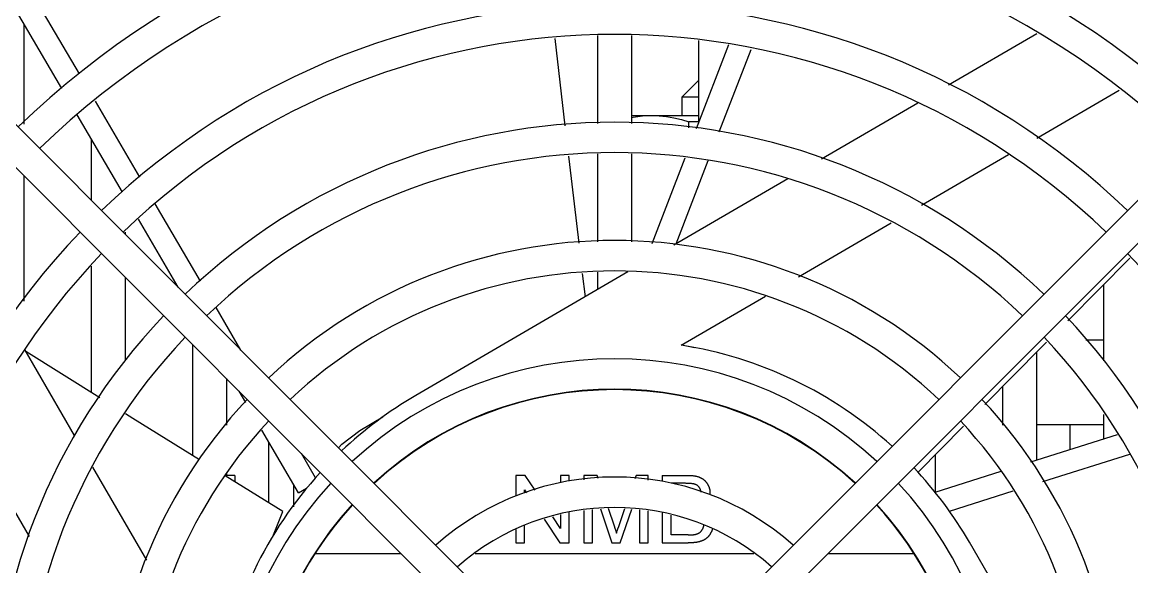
# Model space of a CAD drawing. Header units: millimetres. Extents: x -3 to 101, y -1 to 128.
# Drawn here: x 6.78 to 13.36, y 39.76 to 42.98 of the extents above; entities that cross this region are included whole.
import ezdxf

# ---------------------------------------------------------------- set-up
doc = ezdxf.new("R2010")
doc.units = ezdxf.units.MM

msp = doc.modelspace()

# ---------------------------------------------------------------- linework, layer by layer
for p, q in [((5.5102, 43.6071), (9.6465, 39.4708)), ((15.0698, 43.6071), (10.9335, 39.4708)), ((5.3829, 43.4798), (9.5193, 39.3435)), ((15.1971, 43.4798), (11.0607, 39.3435)), ((7.1181, 42.6768), (6.8549, 43.1261)), ((7.0148, 42.5896), (6.7459, 43.0483)), ((6.79, 42.9732), (6.79, 42.3796)), ((9.998, 42.3681), (9.9386, 42.8849)), ((10.19, 42.3825), (10.19, 42.9029)), ((10.39, 42.9029), (10.39, 42.3825)), ((12.7929, 42.9134), (12.2688, 42.6086)), ((10.7761, 42.3536), (10.9673, 42.8502)), ((10.79, 42.3898), (10.79, 42.8742)), ((10.9103, 42.3327), (11.0988, 42.8216)), ((10.79, 42.64), (10.69, 42.54)), ((12.7927, 42.2963), (13.2799, 42.5796)), ((7.477, 42.064), (7.2132, 42.5145)), ((10.69, 42.43), (10.69, 42.54)), ((10.69, 42.43), (10.69, 42.54)), ((10.69, 42.54), (10.79, 42.54)), ((12.0873, 42.5031), (11.5169, 42.1714)), ((7.374, 41.9766), (7.1059, 42.4341)), ((10.39, 42.43), (10.79, 42.43)), ((10.7302, 42.357), (10.7302, 42.3931)), ((10.79, 42.3931), (10.7302, 42.3931)), ((7.19, 41.9273), (7.19, 42.2906)), ((10.19, 41.6821), (10.19, 42.2025)), ((10.39, 42.2025), (10.39, 41.6821)), ((10.5138, 41.6724), (10.7087, 42.1786)), ((10.6547, 41.6701), (10.8451, 42.1635)), ((12.109, 41.8988), (12.6241, 42.1983)), ((6.79, 42.0727), (6.79, 41.3314)), ((11.3177, 42.0556), (10.6414, 41.6624)), ((7.8366, 41.45), (7.5683, 41.9081)), ((7.7044, 41.4129), (7.4678, 41.8165)), ((11.38, 41.4749), (11.9301, 41.7948)), ((7.39, 41.7387), (7.39, 41.7273)), ((12.9758, 41.2153), (13.3438, 41.5849)), ((7.19, 40.79), (7.19, 41.5387)), ((10.3687, 41.5038), (9.1116, 40.7729)), ((10.1172, 41.3576), (10.1009, 41.4951)), ((10.19, 41.3999), (10.19, 41.5021)), ((7.39, 41.4727), (7.39, 40.9786)), ((13.19, 40.9786), (13.19, 41.4305)), ((10.6838, 41.0701), (11.1849, 41.3615)), ((8.0754, 41.0419), (7.9282, 41.2935)), ((13.19, 41.1), (13.0828, 41.1)), ((7.0901, 40.536), (6.7966, 41.0407)), ((7.79, 40.4168), (7.79, 41.0727)), ((10.6883, 41.0727), (10.7634, 41.0564)), ((7.2401, 40.7587), (6.8009, 41.0333)), ((12.79, 41.0285), (12.79, 40.3899)), ((7.99, 40.8727), (7.99, 40.5968)), ((8.1043, 40.7306), (8.0647, 40.798)), ((12.59, 40.5968), (12.59, 40.826)), ((13.19, 40.5162), (13.19, 40.66)), ((12.0885, 40.3184), (12.3584, 40.5916)), ((12.79, 40.6), (13.19, 40.6)), ((12.99, 40.4531), (12.99, 40.6)), ((8.4168, 40.1972), (8.2003, 40.5667)), ((12.7568, 40.3795), (13.2707, 40.5417)), ((6.4911, 40.5051), (6.821, 39.9377)), ((8.24, 40.4989), (8.24, 40.1379)), ((8.5179, 40.2854), (8.4342, 40.4285)), ((12.19, 40.4211), (12.19, 40.2005)), ((12.828, 40.2632), (13.3439, 40.4256)), ((7.5187, 39.7988), (7.199, 40.3486)), ((12.1897, 40.2005), (12.5804, 40.3238)), ((8.3247, 40.0854), (7.9832, 40.2971)), ((7.99, 40.3082), (7.99, 40.2929)), ((8.04, 40.3), (7.99, 40.3)), ((8.04, 40.3), (8.04, 40.2619)), ((9.7053, 40.3), (9.7053, 40.1775)), ((9.7596, 40.3), (9.7053, 40.3)), ((9.8185, 40.2119), (9.7596, 40.3)), ((9.9697, 40.3), (9.9697, 40.2549)), ((10.0204, 40.3), (9.9697, 40.3)), ((10.0204, 40.265), (10.0204, 40.3)), ((10.1077, 40.3), (10.1077, 40.2731)), ((10.1874, 40.3), (10.1077, 40.3)), ((10.1937, 40.2811), (10.1874, 40.3)), ((10.4182, 40.3), (10.4109, 40.2788)), ((10.4895, 40.3), (10.4182, 40.3)), ((10.4895, 40.2715), (10.4895, 40.3)), ((10.5727, 40.3), (10.5727, 40.2638)), ((8.39, 40.1141), (8.39, 40.243)), ((8.4168, 40.1972), (8.465, 40.2234)), ((9.756, 40.1941), (9.756, 40.2143)), ((9.756, 40.2143), (9.7674, 40.1974)), ((12.274, 40.0888), (12.6516, 40.2077)), ((9.9697, 39.986), (9.9234, 40.0552)), ((9.9697, 40.0692), (9.9697, 39.986)), ((10.0204, 39.9), (10.0204, 40.0835)), ((10.1077, 40.0921), (10.1077, 39.9)), ((10.1588, 39.9), (10.1588, 40.0971)), ((10.2059, 40.1017), (10.2744, 39.9)), ((10.2522, 40.1063), (10.2871, 40.0017)), ((10.3144, 39.9981), (10.3508, 40.104)), ((10.3222, 39.9), (10.3916, 40.1)), ((10.4384, 40.0954), (10.4384, 39.9)), ((10.4895, 39.9), (10.4895, 40.0904)), ((10.5727, 40.0806), (10.5727, 39.9)), ((10.6256, 39.9472), (10.6256, 40.0646)), ((9.756, 39.9), (9.756, 40.0044)), ((9.8727, 40.0398), (9.9661, 39.9)), ((10.2871, 40.0017), (10.2914, 39.9883)), ((10.2914, 39.9883), (10.2969, 39.9712)), ((10.3059, 39.9724), (10.3098, 39.9844)), ((10.3098, 39.9844), (10.3144, 39.9981)), ((9.7053, 39.9786), (9.7053, 39.9)), ((10.2969, 39.9712), (10.3012, 39.9576)), ((10.7252, 39.9472), (10.6256, 39.9472)), ((10.7252, 39.9472), (10.7308, 39.9472)), ((9.7053, 39.9), (9.756, 39.9)), ((9.9661, 39.9), (10.0204, 39.9)), ((10.1077, 39.9), (10.1588, 39.9)), ((10.2744, 39.9), (10.3222, 39.9)), ((10.4384, 39.9), (10.4895, 39.9)), ((10.5727, 39.9), (10.7271, 39.9)), ((13.0992, 38.6896), (12.3928, 39.9045)), ((8.515, 39.8375), (9.0253, 39.8375)), ((9.4641, 39.8375), (11.1159, 39.8375)), ((11.5547, 39.8375), (12.065, 39.8375))]:
    msp.add_line(p, q)
for points in [[(10.39, 42.4181), (10.4011, 42.4204), (10.4558, 42.4276), (10.5106, 42.43)], [(10.5106, 42.43), (10.5544, 42.4284), (10.5982, 42.4238), (10.6419, 42.4163), (10.6858, 42.406), (10.7302, 42.3931)], [(10.0797, 41.6735), (10.0242, 42.1403), (10.0185, 42.1897)], [(12.485, 40.7197), (12.8213, 41.0601), (12.849, 41.088)], [(7.8307, 40.3916), (7.4345, 40.6372), (7.3924, 40.6635)], [(8.6538, 40.4635), (8.674, 40.4846), (8.7807, 40.5656), (8.9162, 40.6462)], [(10.5727, 40.3), (10.7255, 40.3), (10.7298, 40.2999), (10.734, 40.2998), (10.7381, 40.2996), (10.7421, 40.2994), (10.7459, 40.2991), (10.7497, 40.2988), (10.7533, 40.2984), (10.7568, 40.298), (10.7602, 40.2975), (10.7635, 40.297), (10.7667, 40.2965), (10.7698, 40.2959), (10.7728, 40.2952), (10.7757, 40.2945), (10.7786, 40.2938), (10.7813, 40.2931), (10.784, 40.2923), (10.7866, 40.2914), (10.7891, 40.2906), (10.7915, 40.2896), (10.7939, 40.2887), (10.7961, 40.2877)], [(10.7664, 40.247), (10.7648, 40.2475), (10.7631, 40.248), (10.7612, 40.2485), (10.7591, 40.2489), (10.757, 40.2494), (10.7546, 40.2498), (10.7521, 40.2502), (10.7494, 40.2506), (10.7465, 40.2509), (10.7433, 40.2513), (10.74, 40.2516), (10.7364, 40.2518), (10.7326, 40.2521), (10.7286, 40.2523), (10.7243, 40.2525), (10.7197, 40.2526), (10.7149, 40.2527), (10.7097, 40.2528), (10.6256, 40.2528)], [(10.7936, 40.2263), (10.7929, 40.2273), (10.7922, 40.2283), (10.7915, 40.2293), (10.7908, 40.2302), (10.7901, 40.2311), (10.7894, 40.232), (10.7886, 40.2329), (10.7878, 40.2337), (10.7871, 40.2346), (10.7862, 40.2354), (10.7854, 40.2361), (10.7846, 40.2369), (10.7837, 40.2376), (10.7829, 40.2384), (10.782, 40.2391), (10.7811, 40.2397), (10.7801, 40.2404), (10.7792, 40.241), (10.7782, 40.2416), (10.7772, 40.2422), (10.7762, 40.2428), (10.7752, 40.2434), (10.7741, 40.2439), (10.7731, 40.2444), (10.772, 40.2449), (10.7708, 40.2454), (10.7697, 40.2459), (10.7685, 40.2463), (10.7673, 40.2467), (10.7664, 40.247)], [(10.7961, 40.2877), (10.7977, 40.287), (10.7997, 40.2861), (10.8017, 40.2851), (10.8037, 40.2841), (10.8056, 40.283), (10.8074, 40.282), (10.8092, 40.2808), (10.811, 40.2797), (10.8128, 40.2785), (10.8145, 40.2774), (10.8161, 40.2761), (10.8178, 40.2749), (10.8194, 40.2736), (10.8209, 40.2723), (10.8225, 40.2709), (10.824, 40.2696), (10.8254, 40.2681), (10.8269, 40.2667), (10.8283, 40.2652), (10.829, 40.2645), (10.8296, 40.2637), (10.831, 40.2622), (10.8323, 40.2606), (10.8336, 40.259), (10.8348, 40.2573), (10.836, 40.2556), (10.8372, 40.2539), (10.8384, 40.2522), (10.8395, 40.2504)], [(10.8395, 40.2504), (10.84, 40.2495), (10.8412, 40.2475), (10.8424, 40.2455), (10.8435, 40.2434), (10.8445, 40.2414), (10.8455, 40.2394), (10.8464, 40.2374), (10.8473, 40.2354), (10.8482, 40.2334), (10.849, 40.2314), (10.8497, 40.2294), (10.8504, 40.2275), (10.851, 40.2255), (10.8516, 40.2235), (10.8522, 40.2215), (10.8527, 40.2195), (10.8532, 40.2176), (10.8536, 40.2156), (10.8539, 40.2136), (10.8543, 40.2116), (10.8546, 40.2097), (10.8548, 40.2077), (10.855, 40.2057), (10.8552, 40.2037), (10.8553, 40.2017), (10.8553, 40.1997), (10.8553, 40.1977)], [(10.8027, 40.2002), (10.8026, 40.2011), (10.8024, 40.2023), (10.8022, 40.2035), (10.802, 40.2047), (10.8018, 40.2059), (10.8015, 40.2071), (10.8013, 40.2082), (10.801, 40.2094), (10.8007, 40.2105), (10.8003, 40.2116), (10.8, 40.2128), (10.7996, 40.2139), (10.7992, 40.2149), (10.7988, 40.216), (10.7984, 40.2171), (10.7979, 40.2182), (10.7974, 40.2192), (10.7969, 40.2203), (10.7964, 40.2213), (10.7959, 40.2223), (10.7954, 40.2233), (10.7948, 40.2243), (10.7942, 40.2253), (10.7936, 40.2263)], [(10.8553, 40.1977), (10.8553, 40.1968), (10.8553, 40.1958), (10.8553, 40.1949), (10.8553, 40.1939), (10.8552, 40.193), (10.8552, 40.192), (10.8551, 40.1911), (10.855, 40.1901), (10.855, 40.1892), (10.8549, 40.1882), (10.8548, 40.1873), (10.8547, 40.1864), (10.8545, 40.1854)], [(8.2696, 39.9488), (8.2966, 40.0162), (8.3247, 40.0854)], [(10.7918, 39.9599), (10.7927, 39.9605), (10.7936, 39.9611), (10.7945, 39.9617), (10.7954, 39.9624), (10.7963, 39.963), (10.7971, 39.9637), (10.7979, 39.9644), (10.7988, 39.9651), (10.7996, 39.9659), (10.8004, 39.9666), (10.8012, 39.9674), (10.802, 39.9682), (10.8027, 39.9691), (10.8035, 39.9699), (10.8043, 39.9708), (10.805, 39.9718), (10.8058, 39.9727), (10.8065, 39.9737), (10.8072, 39.9747), (10.8079, 39.9757), (10.8086, 39.9768), (10.8094, 39.9779), (10.81, 39.979), (10.8107, 39.9802), (10.8114, 39.9814), (10.8119, 39.9822)], [(10.8119, 39.9822), (10.8124, 39.9832), (10.8129, 39.9842), (10.8134, 39.9852), (10.8138, 39.9862), (10.8143, 39.9872), (10.8147, 39.9883), (10.8152, 39.9893), (10.8154, 39.9898), (10.8156, 39.9903), (10.8159, 39.9914), (10.8163, 39.9925), (10.8166, 39.9936), (10.817, 39.9947), (10.8173, 39.9958), (10.8176, 39.9969), (10.8179, 39.998), (10.8181, 39.9991), (10.8184, 40.0003), (10.8186, 40.0014), (10.8188, 40.0026), (10.819, 40.0038), (10.8192, 40.005), (10.8193, 40.0058)], [(10.3012, 39.9576), (10.3026, 39.9621), (10.3041, 39.9671), (10.3059, 39.9724)], [(10.7308, 39.9472), (10.7347, 39.9473), (10.7383, 39.9473), (10.7415, 39.9474), (10.7445, 39.9475), (10.7471, 39.9477), (10.7496, 39.9478), (10.7518, 39.948), (10.7538, 39.9481), (10.7556, 39.9483), (10.7572, 39.9485), (10.7587, 39.9487), (10.76, 39.9489), (10.7612, 39.9491)], [(10.7612, 39.9491), (10.7621, 39.9492), (10.7639, 39.9496), (10.7657, 39.95), (10.7674, 39.9504), (10.7691, 39.9508), (10.7707, 39.9512), (10.7724, 39.9517), (10.7739, 39.9521), (10.7754, 39.9526), (10.7769, 39.9531), (10.7784, 39.9536), (10.7798, 39.9541), (10.7811, 39.9546), (10.7825, 39.9552), (10.7837, 39.9557), (10.785, 39.9563), (10.7862, 39.9569), (10.7874, 39.9575), (10.7886, 39.9581), (10.7897, 39.9587), (10.7908, 39.9593), (10.7918, 39.9599)], [(10.8335, 39.9265), (10.8319, 39.9254), (10.8304, 39.9243), (10.8287, 39.9232), (10.8271, 39.9221), (10.8254, 39.9211), (10.8237, 39.92), (10.8219, 39.919), (10.8201, 39.918), (10.8182, 39.9171), (10.8163, 39.9161), (10.8144, 39.9152), (10.8124, 39.9143), (10.8104, 39.9135), (10.8084, 39.9126), (10.8063, 39.9118), (10.8042, 39.911), (10.802, 39.9102), (10.7998, 39.9095), (10.7976, 39.9088), (10.7953, 39.9081), (10.7929, 39.9074), (10.7906, 39.9068), (10.7896, 39.9066)], [(10.8629, 39.9639), (10.8624, 39.963), (10.8614, 39.961), (10.8604, 39.959), (10.8593, 39.9571), (10.8582, 39.9552), (10.8571, 39.9534), (10.856, 39.9516), (10.8549, 39.9498), (10.8537, 39.9481), (10.8526, 39.9465), (10.8514, 39.9449), (10.8502, 39.9433), (10.849, 39.9418), (10.8478, 39.9403), (10.8466, 39.9388), (10.8453, 39.9374), (10.8441, 39.9361), (10.8428, 39.9347), (10.8415, 39.9335), (10.8402, 39.9322), (10.8389, 39.931), (10.8376, 39.9298), (10.8362, 39.9287), (10.8348, 39.9276), (10.8335, 39.9265)], [(10.8697, 39.9812), (10.8693, 39.98), (10.8689, 39.9787), (10.8685, 39.9775), (10.868, 39.9762), (10.8676, 39.975), (10.8671, 39.9737), (10.8666, 39.9725), (10.8662, 39.9713), (10.8656, 39.97), (10.8651, 39.9688), (10.8646, 39.9676), (10.864, 39.9664), (10.8635, 39.9651), (10.8629, 39.9639)], [(10.7896, 39.9066), (10.7868, 39.9059), (10.7839, 39.9052), (10.7809, 39.9046), (10.7778, 39.9041), (10.7746, 39.9035), (10.7713, 39.903), (10.7679, 39.9025), (10.7644, 39.9021), (10.7607, 39.9017), (10.7569, 39.9013), (10.7531, 39.901), (10.7491, 39.9007), (10.7449, 39.9005), (10.7407, 39.9003), (10.7363, 39.9002), (10.7318, 39.9001), (10.7271, 39.9)]]:
    msp.add_lwpolyline(points)
for centre, radius, start, end in [((10.29, 38.7), 5.79, 45.8941, 134.1059), ((10.29, 38.7), 5.61, 45.92272, 134.07728), ((10.29, 38.7), 5.09, 46.01675, 133.98325), ((10.29, 38.7), 4.91, 46.05112, 133.94888), ((10.29, 38.7), 4.39, 46.17563, 133.82437), ((10.29, 38.7), 4.21, 46.22589, 133.77411), ((10.29, 38.7), 3.69, 46.39674, 133.60326), ((10.29, 38.7), 3.51, 46.46852, 133.53148), ((10.29, 38.7), 4.39, 136.17563, 223.82437), ((10.29, 38.7), 2.99, 46.73173, 133.26827), ((10.29, 38.7), 4.21, 136.22589, 223.77411), ((10.29, 38.7), 4.21, 316.22589, 43.77411), ((10.29, 38.7), 2.81, 46.84266, 133.15734), ((10.29, 38.7), 3.69, 136.40274, 223.59726), ((10.29, 38.7), 3.69, 316.40274, 43.59726), ((10.29, 38.7), 3.51, 136.47452, 223.52548), ((10.29, 38.7), 3.51, 316.47452, 43.52548), ((10.318, 38.6981), 2.4, 47.67016, 81.23339), ((10.29, 38.7), 2.29, 47.26035, 132.73965), ((10.318, 38.6981), 2.4, 120.17583, 133.29091), ((10.29, 38.7), 2.11, 47.447, 132.553), ((10.29, 38.6981), 2.1092, 47.48248, 132.51752), ((10.29, 38.7), 2.99, 136.73173, 223.26827), ((10.29, 38.7), 2.99, 316.73173, 43.26827), ((10.29, 38.7), 2.81, 136.84266, 223.15734), ((10.29, 38.7), 2.81, 316.84266, 43.15734), ((10.318, 38.6981), 2.4, 137.60532, 171.23339), ((10.318, 38.6981), 2.4, 30.17583, 43.35511), ((10.29, 38.7), 2.29, 137.25224, 222.74776), ((10.29, 38.7), 1.59, 48.25074, 131.74926), ((10.29, 38.7), 2.29, 317.25224, 42.74776), ((10.29, 38.7), 2.11, 137.447, 222.553), ((10.29, 38.6981), 2.1092, 137.4094, 209.86062), ((10.29, 38.6981), 2.1092, 339.86582, 42.5906), ((10.29, 38.7), 2.11, 317.447, 42.553), ((10.29, 38.7), 1.41, 48.68078, 131.31922)]:
    msp.add_arc(centre, radius, start, end)

doc.saveas('drawing.dxf')
